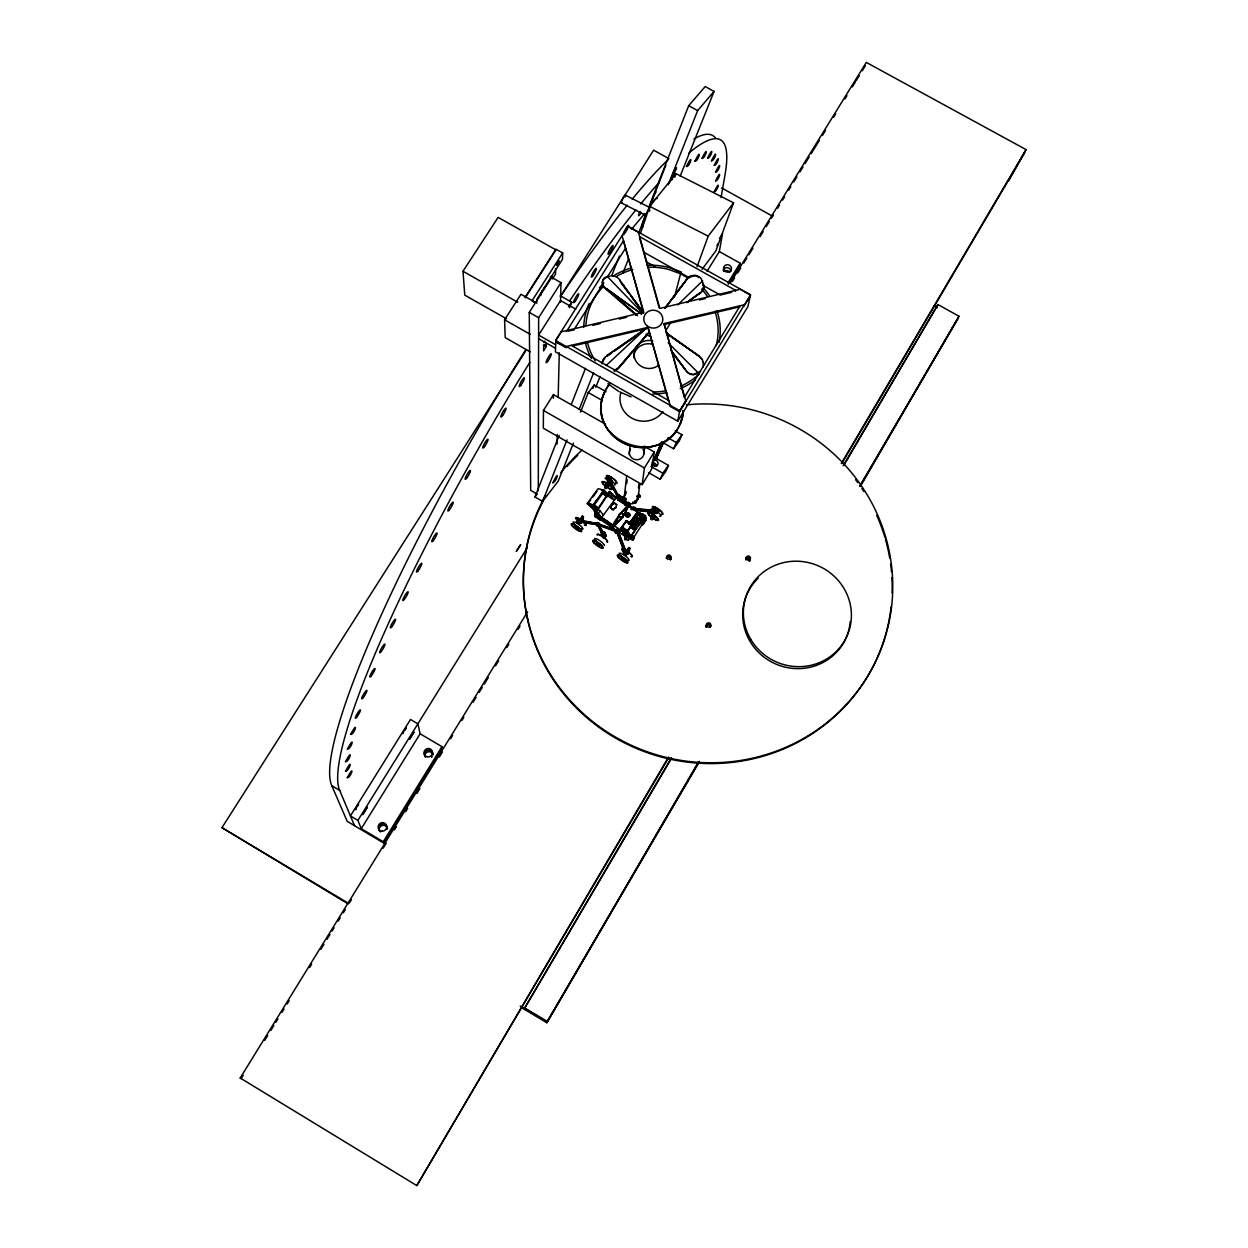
<?xml version="1.0" encoding="UTF-8"?>
<svg xmlns="http://www.w3.org/2000/svg" width="1248" height="1248" viewBox="0 0 1248 1248"><rect width="100%" height="100%" fill="white"/><g stroke="black" fill="none" stroke-linecap="round" stroke-linejoin="round"><path stroke-width="1.5" d="M538.294 490.838L538.637 317.71L561.007 282.656L551.663 277.399L529.261 312.406L530.681 490.355L536.765 493.849M605.53 424.226L553.441 394.586L543.457 410.452L543.317 428.204L642.158 484.63L651.784 468.889L654.248 451.948L644.171 446.207M546.234 346.554L546.094 342.904L543.629 347.006L543.598 350.938L546.234 346.554L543.239 344.869M683.03 410.467C676.088 478.483 569.868 440.669 609.492 384.134M555.61 268.585L555.5 274.186L552.412 279.022M553.379 398.206L553.441 394.586M555.844 340.501L555.391 351.78L677.758 421.169L747.88 306.649L750.516 294.778L627.994 226.262L555.625 340.376L566.077 346.538L648.04 327.335L670.145 405.335M556.998 444.194L557.248 434.46M558.168 397.488L559.276 352.716M560.524 302.125L561.007 282.656M525.236 297.086L555.968 249.194L562.676 252.954L562.505 259.241L536.796 299.442L536.796 303.28M653.375 512.132L652.018 512.023C653.749 508.17 652.985 512.179 648.352 510.198M635.248 510.448L652.033 511.992L652.08 510.541M652.392 510.136L652.018 512.023M657.431 509.605L657.337 513.224L653.344 513.115L653.422 509.106L657.446 509.792L653.422 509.106M677.758 421.169L679.692 410.732L566.436 346.507L566.046 347.552L566.077 346.538M566.467 331.594L623.485 240.692L643.64 313.232M521.789 1007.744L546.842 1022.72L698.381 762.107M578.167 519.714C575.983 523.552 577.918 518.622 579.68 519.652M581.147 522.038L578.822 523.692L577.325 522.662L580.117 523.177L581.162 521.742M578.854 520.759L578.916 519.636L578.37 521.414M578.432 520.291L579.119 522.179L579.228 519.574L579.166 520.697M579.415 522.132L579.914 520.057M580.71 520.666L583.424 516.672L582.379 515.954L579.665 519.964M581.615 519.293L581.755 517.093L582.8 517.811L582.66 520.01L577.559 519.324L581.662 519.277L581.038 523.286L577.075 522.694L577.606 519.121M582.379 515.954L582.208 518.778L583.253 519.496L583.424 516.672M630.521 524.831L631.223 524.987M623.173 551.616L626.527 549.635L627.994 553.878L624.702 555.142L623.173 551.616L626.527 549.635M595.234 516.672L595.873 514.223L600.834 517.577L600.678 519.324L600.179 520.026L595.234 516.672L595.873 514.223M595.764 513.224L596.263 511.384L600.194 516.235L595.764 513.224L596.263 511.384M624.702 555.142L623.236 550.898M600.179 520.026L600.834 517.577M608.572 484.52L605.873 488.514L604.843 487.812L605.093 484.879L607.745 481.525M605.467 486.642C605.53 480.34 611.754 490.729 605.654 484.567C609.445 488.14 606.263 482.446 606.512 487.36L605.467 486.642L608.821 481.915M603.299 537.498L605.608 535.86L605.42 534.331L602.644 533.536L601.583 535.267L602.628 533.832M603.002 520.229L603.564 518.809L610.35 524.207L610.132 526.157L610.74 524.3L603.954 519.074L603.002 520.229L610.256 524.971L610.74 524.3M605.873 488.514L606.138 485.581L605.093 484.879M607.308 479.84L608.353 478.421L611.099 479.216L610.272 482.165L607.511 481.369L608.353 478.421M607.511 481.369L609.024 482.056L611.302 480.745M603.798 536.905L604.438 533.894L603.439 533.473L602.862 535.236M603.346 534.581L603.439 533.473M608.556 480.106L609.149 478.28L609.04 479.45M602.956 534.144L603.907 535.954M603.642 534.518L599.82 526.75M596.684 510.51L609.43 491.4L615.997 497.874L646.261 517.811L645.466 518.918L643.516 518.123M608.618 480.402L608.665 478.936M609.024 482.056L611.848 481.104L609.991 477.5L606.871 479.092L608.728 482.68M604.391 535.283L604.438 533.894M609.617 478.202L609.305 480.87L610.147 478.686L610.085 480.152M604.562 537.295L605.608 535.86M609.242 493.303L609.43 491.4M609.71 494.114L610.225 492.242L614.141 497.11M611.099 479.216L609.461 478.218M610.1 493.568L610.225 492.242M610.896 508.248L613.096 509.73L610.896 508.248L611.848 504.8L614.468 502.96L616.606 504.894L614.468 502.96M611.848 504.8L614.422 503.396M611.426 527.498L612.05 525.486L613.564 526.516L612.94 528.528L611.426 527.498L612.05 525.486M615.467 499.028L615.638 497.234L613.174 495.565M612.94 528.528L619.476 514.348L628.508 504.707L629.164 505.456L628.508 504.707M618.462 516.391L613.813 526.578L623.251 515.689M618.68 499.34L625.513 503.958L625.03 504.629L617.791 499.902L618.353 498.467M613.096 509.73L615.81 507.484L613.142 509.293M611.848 481.104L609.991 477.5M620.303 513.677L619.445 514.613L628.477 504.988M620.849 513.131C646.76 487.235 608.478 522.865 613.844 526.313M621.488 518.154L613.47 526.344M623.095 525.938L620.256 530.088L626.824 520.806L632.393 524.566L625.825 533.863L624.25 532.849L625.092 532.818M624.25 497.094L626.699 475.784M629.132 454.49L630.256 444.803M625.373 495.175L625.81 491.291M626.714 483.553L627.167 479.684M624.967 505.112L625.123 503.864L618.275 499.247M613.813 526.578L622.861 516.922L628.836 504.941M625.513 503.958L625.373 505.19L628.337 506.173M625.295 533.723L624.733 535.033L622.58 532.865L623.064 532.21L627.37 535.236L628.852 533.192A4.056 0.967 35.9 0 1 628.477 532.35L627.011 530.634M623.064 532.21L622.502 533.52M623.86 514.878L628.805 505.222M571.241 345.384L668.788 400.608L668.647 401.513L648.04 327.335M626.48 532.724L632.034 524.441L626.449 520.666L632.346 524.862M643.578 517.655L639.085 515.128L640.364 513.365L644.795 516.36L629.444 538.278L625.014 535.267L626.168 533.77L623.594 532.1A4.056 0.952 35.9 0 1 623.095 532.334M640.364 513.365L641.488 515.065L642.455 513.724L645.637 515.876L628.259 539.932L624.842 539.604L626.746 535.439M625.123 537.342L625.841 534.83L625.123 537.342L626.028 537.966L624.842 539.604M623.532 552.661L624.577 551.226L623.735 554.19L625.232 555.204L627.588 553.254L626.512 555.001M630.006 527.779L625.825 533.863L627.245 532.849M623.735 554.19L626.543 554.705M626.028 537.966L626.262 536.11M624.796 552.942L625.716 551.148L626.324 552.989M624.858 553.238L624.936 551.866M625.279 552.271L625.42 551.195M624.983 552.162L625.544 553.706L626.465 551.912M625.576 552.224L625.716 551.148M626.09 551.164L628.774 547.435L629.834 548.153L629.476 550.867L628.43 550.15M626.278 552.692L626.418 551.616M625.856 551.008L627.151 551.881M631.238 522.631L633.126 519.636L635.357 521.149L633.469 524.144L631.238 522.631L633.126 519.636M628.134 548.574L627.869 550.68L628.914 551.398L629.195 549.292M632.018 522.038L633.391 522.974L632.018 522.038L633.282 520.166L634.655 521.087L633.391 522.974M633.407 519.137L634.842 517.561L633.407 519.137L635.341 521.024L636.917 519.527L634.702 517.374L636.901 517.015L636.73 519.683M633.469 524.144L631.285 522.163M634.702 517.374L636.901 517.015M638.446 487.859L638.945 484.084M638.102 497.297L639.85 484.099M643.859 453.913L644.873 446.378M629.912 526.859L634.14 529.714L631.363 527.576M636.761 519.433L635.294 521.617L633.064 520.104M628.992 524.191L636.698 513.022L645.466 518.918M635.232 528.2L625.716 521.477L621.005 528.2L632.798 536.468L631.987 537.576L594.906 512.944M637.744 512.476L640.052 513.318L639.772 514.894L640.24 514.223M635.794 528.793L633.797 526.718L641.987 516.407L634.92 527.436M642.158 484.63L644.42 468L654.248 451.948M663.92 324.605L739.924 306.79L740.126 305.791L684.341 397.394L664.061 323.575L744.557 304.715L750.516 294.778M642.19 515.627L642.455 513.724M643.422 518.248L635.887 528.185L629.07 523.567L636.698 513.022M580.757 521.664L580.96 520.229L583.081 520.556L582.878 521.992L580.96 522.179L598.073 524.862M644.795 516.36L643.453 517.483M653.89 517.156C648.96 514.02 658.804 518.076 651.986 519.683L650.941 518.981L651.378 516.157L653.999 512.772M651.581 517.826L651.924 515.627L652.985 516.329L652.626 518.528L651.581 517.826L653.64 514.972M651.986 519.683L652.423 516.859L651.378 516.157M670.098 405.226L670.004 406.271L679.536 411.684L744.37 304.808M653.749 512.6L656.573 513.1L657.368 510.448L656.51 513.412L655.309 513.318M656.354 511.399L655.777 509.512L653.531 511.384M654.872 511.649L655.777 509.512L655.606 510.65M655.294 510.697L655.481 509.558M656.526 510.276L655.871 512.07M656.292 511.118L656.479 509.98M596.45 508.279L593.845 504.988L587.262 503.49L598.057 488.717L603.954 490.09L608.244 494.239L597.761 509.855L598.057 508.201L594.438 504.722L604.016 491.603L607.62 495.082M636.012 315.073L607.012 290.066L603.673 286.151L602.394 282.313A10.327 7.644 13.8 0 1 605.171 277.306L611.863 275.714A9.22 6.833 13.8 0 1 618.556 278.46L643.328 312.343M721.079 197.512L725.026 174.736A378.113 56.222 -60.1 0 0 688.912 152.989M647.899 267.244A66.222 62.322 7.4 0 1 668.897 269.506L680.566 273.827L674.497 296.946M619.913 281.003L620.069 280.114M602.129 492.227L605.998 495.971L606.31 494.239L603.611 491.618M707.039 271.315L719.3 251.55L722.561 233.548L719.503 238.462M577.075 522.694L581.038 523.286M625.903 499.231L617.448 496.969L618.15 495.628L624.92 497.437M617.448 496.969L618.15 495.628M719.3 251.55L740.126 263.156L739.534 266.074L728.364 284.201M735.478 291.408L735.696 290.394L639.647 236.668M744.338 305.744L744.557 304.715M637.322 514.316C637.151 517.936 638.414 513.63 637.369 514.706M626.418 514.426L626.668 515.923M624.936 532.334L625.154 533.473L631.987 537.576M619.117 515.315L619.476 514.348M615.763 507.92L616.652 504.457M630.77 527.42L630.068 527.311M630.271 527.904L631.582 525.268L630.599 527.639M618.743 496.47L617.666 497.016L610.506 483.132L618.259 497.5M611.707 482.508L610.272 483.491L609.383 481.338L610.709 480.652L611.707 482.508L610.412 483.397M640.458 233.454L649.678 206.341L675.995 173.659L733.574 202.816L715.806 250.973L702.047 269.303M642.049 523.567L643.625 520.744M642.782 522.569L643.438 521.29M674.762 177.247L675.995 173.659M697.102 266.635L708.209 236.137L733.574 202.816M649.646 210.054L649.584 211.13M611.848 275.309L619.351 256.027M573.425 443.165L558.277 481.057L542.599 501.384L534.94 496.985L559.151 435.396M571.241 404.602L585.484 368.363M622.955 273L628.462 259.007M638.867 232.487L645.996 214.36M648.835 207.121L688.709 105.659L705.214 86.549L714.059 91.416L680.16 176.202M642.751 224.016L644.842 218.681M649.038 208.026L665.792 165.391M542.599 501.384L566.998 439.873M579.212 409.126L593.564 372.934M668.21 184.782L697.648 110.604L714.059 91.416M669.599 182.66L674.528 170.243L676.588 167.794L671.658 180.196M580.507 412.074L588.276 392.543L594.251 384.992L606.06 391.7M592.831 388.534L594.251 384.992M595.78 387.254L600.116 376.428M533.536 302.25L533.255 301.252M860.278 486.502L959.026 316.259L937.95 304.574L844.054 465.036M652.439 462.93L661.58 441.901L673.592 448.734L679.255 440.95L681.985 434.772L675.23 430.95M661.783 442.354L651.877 465.114L652.876 465.582A4.586 3.167 23.5 0 0 657.649 464.74A4.586 3.167 23.5 0 0 656.542 460.574L655.652 459.95L663.281 442.447M655.652 459.95L663.468 442.915M1010.053 177.606L1008.696 180.695L1026.059 149.604L866.284 62.4L730.22 283.109M648.476 472.602L660.145 479.248L662.813 473.195L668.46 465.41L656.604 458.656M673.592 448.734L676.322 442.556L681.985 434.772M668.46 465.41L665.792 471.448L660.145 479.248M583.081 520.556L580.96 520.229M582.66 522.46L596.341 524.16M717.818 243.89L716.96 245.653M615.436 531.398L596.716 524.581L596.762 523.162L617.183 530.587L616.808 531.398L598.073 524.597M596.575 525.595C599.898 526.157 594.36 525.782 597.09 523.77L596.762 523.162M598.229 523.723L583.05 520.744M637.198 514.363L637.494 515.97L637.868 514.332M630.958 527.233L631.426 525.985M568.464 306.618L571.818 302.266L569.525 307.741M622.861 516.922L629.195 505.175M644.592 520.4L644.92 519.433L644.296 520.073M632.518 539.12L633.079 538.84M640.864 521.898L641.207 521.102L639.631 523.552M642.33 524.16L641.8 525.174L642.673 524.02M642.923 523.645L643.5 522.647L642.798 523.832M859.685 486.19L959.026 316.259M699.239 761.311L546.874 1021.972L520.213 1006.028M860.465 485.503L957.793 319.02M546.842 1022.72L699.13 762.169M670.831 322.421L665.714 330.736M668.382 757.302L416.816 1185.6L668.85 757.364M841.292 463.523L1026.059 149.604M841.807 463.476L1024.655 152.786M670.41 760.266L524.41 1008.54L671.44 757.676M843.196 465.676L937.95 304.574M632.44 536.141C636.979 536.141 629.694 542.974 632.689 538.855M551.039 278.101L551.99 275.761L551.054 276.728M641.02 520.962L642.86 518.263M644.623 520.65L645.731 518.357L644.015 520.447M679.692 410.732L685.745 400.858L664.061 323.575M679.396 411.466L685.589 401.809M744.151 305.791L750.22 296.15M632.221 536.921L631.27 538.356M383.276 841.745L441.932 746.632L420.124 733.808L417.908 723.824L410.498 719.472L350.423 815.958L357.895 820.388L361.265 828.672L383.276 841.745L383.744 843.055L442.229 748.223L441.932 746.632M727.896 282.984L740.126 263.156M243.188 1075.277L241.145 1078.584L240.193 1078.007L527.654 611.692M264.638 1040.473L267.712 1035.497M270.769 1030.52L273.842 1025.544M275.886 1022.237L277.93 1018.914M282.017 1012.284L284.045 1008.977M287.118 1004L289.162 1000.678M309.598 967.528L311.641 964.22M320.83 949.291L323.887 944.33M326.96 939.354L330.018 934.378M332.062 931.07L334.105 927.748M338.192 921.118L340.236 917.81M343.309 912.834L345.353 909.511M349.44 902.881L351.484 899.574M383.152 848.188L386.209 843.211M394.384 829.951L396.427 826.644M405.616 811.715L407.659 808.408M416.863 793.478L419.921 788.518M439.327 757.021L442.4 752.045M450.575 738.785L452.618 735.462M461.807 720.548L463.85 717.241M473.054 702.312L476.112 697.351M479.17 692.375L482.243 687.398M484.286 684.091L488.374 677.461M495.518 665.855L498.592 660.878M506.766 647.618L508.81 644.296M517.998 629.382L520.042 626.075M732.529 281.284L734.573 277.976M737.646 273L740.704 268.024M743.777 263.063L746.834 258.086M748.878 254.764L752.965 248.134M760.11 236.543L763.183 231.566M766.241 226.59L769.314 221.614M771.358 218.306L773.401 214.984M777.488 208.354L779.532 205.046M782.59 200.07L784.633 196.747M788.72 190.117L790.764 186.81M793.822 181.834L796.895 176.857M799.952 171.896L803.026 166.92M805.069 163.597L809.156 156.967M811.2 153.66L819.374 140.4M822.432 135.424L825.505 130.447M833.664 117.187L835.708 113.88M844.912 98.951L846.955 95.644M852.337 86.908L855.332 82.04M856.144 80.714L859.342 75.551M862.274 70.777L865.348 65.801M357.895 820.388L527.03 548.075M361.265 828.672L420.124 733.808M573.955 329.784L603.782 282.641M607.885 276.136L625.373 248.508M555.703 340.673L561.335 331.796L643.765 312.203L622.175 236.09L628.196 226.559L638.446 232.3L659.802 308.396L740.095 289.302L750.454 295.09M348.161 903.911L221.941 827.674L525.798 350.782M560.383 296.525L653.64 150.166L668.928 158.652M531.96 300.893L562.676 252.954M530.306 351.874L505.206 337.631L504.582 319.784L520.993 294.263L535.408 302.406M525.252 297.788L555.953 249.912L498.124 217.386L462.992 271.268L464.771 295.136L506.501 318.786M633.937 537.155L642.767 523.38M619.772 496.096L619.164 494.988M630.536 526.516L626.574 531.976L621.005 528.2L626.449 520.666L625.716 521.477M643.094 524.144C641.831 526.422 644.514 521.976 643.188 524.363M544.908 341.11L543.738 342.514M643.718 520.868L644.108 520.057M632.876 538.59L633.376 536.562M634.577 508.763C632.081 504.941 637.837 509.278 634.655 508.139M627.37 535.236A4.056 0.952 35.9 0 1 626.98 534.409L628.477 532.35M634.14 529.714L635.263 527.966M653.578 511.087L654.607 509.652M627.104 552.178L629.834 548.153M650.941 518.981L655.091 513.178M652.626 518.528L654.685 515.674M611.442 527.233L611.957 526.391M630.739 526.235L632.034 524.441M633.422 522.787L634.655 521.087M631.02 526.453L632.393 524.566M614.125 370.562L618.322 367.692L647.977 333.653L618.571 368.363L614.359 371.218M617.791 499.902L618.743 498.732M603.892 519.652L603.08 519.48M610.35 524.207L609.742 526.079L611.926 526.578M588.619 502.804L590.694 499.964M592.784 497.11L596.934 491.416M594.313 509.636L589.165 504.707L589.696 503.989M604.843 487.812L606.731 485.207M603.954 490.09L593.128 504.91L597.433 509.044L598.057 508.201M593.408 504.863L596.606 500.51M599.789 496.142L601.91 493.241L607.308 496.766M593.845 504.988L589.165 504.707M596.56 507.608L596.029 508.326A1.778 1.7 4.2 0 1 596.872 510.853A1.778 1.7 4.2 0 1 594.048 510.962A1.778 1.7 4.2 0 1 594.656 508.326M613.298 496.033L615.997 497.874L601.676 517.53L598.291 513.287L600.085 510.838L596.84 508.638M607.48 495.721L614.234 500.308L610.88 496.018L612.659 493.584M665.028 308.272L687.04 279.006L665.2 307.679M665.137 308.131L687.04 279.006M686.65 279.521L690.3 275.964L694.808 275.231A10.327 9.157 62.7 0 1 701.22 278.725L703.966 285.636A9.22 8.174 62.7 0 1 701.423 291.954L686.946 302.64M534.94 496.985L537.186 494.099M631.722 229.055L644.608 213.658M630.942 538.793L630.24 539.51L632.689 535.798M648.102 332.998L620.038 366.335M631.519 525.814L630.895 525.158M626.574 514.192L627.541 513.521M613.501 526.079L622.892 516.656L622.066 517.312M406.286 728.036L404.227 730.72L406.318 728.005M677.695 304.902L702.686 280.831M606.216 365.43L645.45 328.879L604.734 357.365A9.298 7.894 -38.3 0 0 602.082 363.886M628.602 506.22L616.98 495.394L617.635 494.785L633.313 508.638M670.691 349.908L686.821 371.545A9.298 9.266 78.1 0 0 693.592 374.431L700.471 371.467M606.232 535.891L603.08 537.685L601.099 534.206L604.531 532.194L606.091 536L604.531 532.194M687.242 302.094L699.566 293.218M606.668 355.696L645.45 328.879M686.962 302.437L701.017 292.469A9.22 8.174 62.8 0 0 703.56 286.166L703.217 283.702M606.918 356.366L611.536 353.153M614.609 351L643.843 330.564M688.054 277.758L694.403 275.761A10.327 9.157 62.7 0 1 698.942 277.54M601.177 532.241L602.472 531.523L603.876 533.364L601.988 533.754L597.449 524.051M602.909 531.476L601.63 532.194L602.597 534.082M601.099 534.206L604.11 532.522M632.861 523.567L632.112 523.177M606.98 277.181L605.015 278.195A10.327 7.644 13.8 0 0 602.254 283.202L603.533 287.04L607.012 290.066M606.856 479.263L609.976 477.672M611.91 480.558L608.774 482.149L606.871 479.092M609.476 481.993L610.709 480.652M698.459 373.355L693.607 374.728A9.298 9.266 78 0 1 686.837 371.826L672.953 353.09M624.718 554.923L628.025 553.66M628.446 516.22L627.307 516.266M599.648 523.973L598.4 522.74M568.355 331.141L574.002 329.8M592.831 325.322L600.35 323.528M619.18 319.051L626.699 317.273M699.473 299.972L705.151 298.615M720.314 295.012L731.687 292.297M573.082 345.899L647.93 328.349M604.594 536.999L601.832 536.188M656.058 510.931L654.997 510.214M609.71 479.638L608.728 479.216M598.12 523.505L602.753 531.554M630.942 509.387L632.221 509.808M635.216 509.028L644.623 509.855M627.526 513.614L629.257 514.769M642.626 515.923L645.637 515.876M653.344 511.68L633.766 509.87M633.828 508.404L652.376 510.167M653.312 512.538L657.337 513.224M584.782 521.446L596.31 523.396M601.474 490.277L604.126 490.901L606.84 493.522M628.415 522.678L627.073 521.57L627.635 522.226M617.682 495.815L624.452 497.624M617.916 496.782L626.371 499.06M598.166 522.834L596.872 522.538L598.12 523.333M596.684 524.566L598.884 525.923L596.622 525.314M600.491 525.002L617.183 530.587M681.455 272.095L669.427 267.634A68.312 64.303 7.4 0 0 647.026 265.34M598.01 522.6L599.243 523.567M627.198 531.757L627.276 530.962M619.694 391.872L631.082 396.926M598.338 523.63L597.293 523.037M627.292 516.344L626.465 515.518M649.678 206.341L708.209 236.137M625.466 195.187L650.239 207.792M621.395 202.925L646.152 215.545M646.62 262.08L655.075 266.401M634.733 509.122C639.163 510.526 629.694 504.426 633.844 508.513M618.571 530.852L619.367 531.055L617.37 529.604L620.084 531.539L616.668 529.058L618.275 530.93M616.278 532.927L615.217 532.568L618.322 533.972L614.905 531.508L617.089 532.553M688.709 105.659L697.648 110.604M721.594 187.902L772.574 216.2M934.003 305.822L937.404 307.71M643.687 252.158L689.333 277.727M702.874 285.308L719.784 294.778M680.566 273.827L687.898 277.93M639.881 514.02L646.261 517.811M560.196 295.698L571.818 302.266M575.734 309.145L560.57 300.581L538.606 335.072L555.516 344.651M462.992 271.268L517.826 302.281M529.261 312.406L538.637 317.71M566.405 347.459L555.688 341.671L566.046 347.552M627.526 533.27L632.798 536.468M538.59 338.676L555.438 348.223M504.582 319.784L530.275 334.355M588.276 392.543L601.817 400.234M667.852 437.736L676.322 442.556M650.926 466.424L662.813 473.195M543.457 410.452L644.42 468M525.907 349.471A377.972 57.47 -60.1 0 0 331.828 785.756L339.706 790.421L354.51 825.677M383.744 843.055L347.209 821.34L331.828 785.756M524.363 1007.729L546.905 1021.207M221.941 827.674L348.582 903.396M240.193 1078.007L416.816 1185.6M634.405 507.92L633.391 507.499L634.312 508.591M592.348 506.314L595.062 508.076M618.493 495.269L619.554 496.096M619.632 496.408L618.805 494.426L619.585 495.565M607.651 493.834L610.88 496.018M636.62 513.646L640.708 516.407M621.863 526.781L627.448 530.572M626.839 531.835L628.852 533.192M598.291 513.287L595.062 511.087L594.703 515.72L625.607 536.687M595.858 511.93L597.823 513.256M596.154 512.694L599.118 514.691M620.287 529.807L625.856 533.582M622.58 532.865L624.811 534.394M625.123 534.425L629.554 537.436M595.374 514.925L600.319 518.279M610.615 525.502L613.08 527.171M611.91 526.828L613.423 527.857M625.061 537.763L628.259 539.932M602.831 535.345L604.375 536.39M666.276 333.247L698.771 355.758L702.234 359.393L703.154 362.092M667.82 334.386L698.771 356.054L702.234 359.689M607.916 383.791L618.509 391.279M666.338 332.732L698.771 356.054M605.186 287.836L641.441 313.934M636.043 314.87L607.168 289.177L641.503 313.966M625.357 532.709L626.98 534.409M623.095 558.776L620.942 557.856L624.203 560.227L621.847 558.418L623.033 559.042M658.133 510.229L659.1 511.181M607.168 289.177L637.556 315.666M619.289 496.782L632.112 508.123M616.98 495.394L631.223 507.998M592.613 504.691L595.202 507.094M591.1 504.317L594.984 508.045M590.398 504.442L594.079 508.061M590.569 505.05L594.844 508.919M587.262 503.49L594.079 510.042M603.626 492.554L606.169 495.035M633.438 518.903L635.372 520.775M668.195 342.841L698.443 373.074M607.136 276.292L642.502 313.03M619.304 495.362L618.103 494.692M617.464 496.564L618.821 496.22L610.802 481.322M633.75 526.64L632.798 526.048L640.427 515.486L641.441 516.22M617.62 496.938C620.162 501.212 614.188 492.726 617.058 496.922M642.049 524.222L640.63 523.442M600.085 510.838L603.455 515.096M672.407 352.669L685.324 369.486M643.11 312.234L621.067 282.563L628.805 293.202M631.02 296.244L642.127 311.47M624.421 532.74L626.012 534.113L624.234 532.99M609.383 481.338L610.381 483.179M597.09 524.082L601.349 532.163M601.52 533.879L603.221 537.576M626.465 550.352L627.994 553.878M618.072 531.398L625.56 550.649L618.275 531.258M616.668 531.929L624.156 551.179L616.855 531.804M527.717 618.899L527.92 620.443M639.553 237.728L659.147 307.585M627.354 552.022L627.557 553.55M601.614 534.971L601.801 536.484M577.122 521.149L577.325 522.662M703.154 361.795L703.435 364.681M683.202 413.572A41.278 39.203 7.3 0 1 631.831 446.191A41.278 39.203 7.3 0 1 604.141 392.933M683.342 410.935A41.278 39.203 7.2 0 1 680.098 424.164M674.606 432.931A41.278 39.203 7.2 0 1 616.574 438.75A41.278 39.203 7.2 0 1 609.944 383.432M379.111 830.341A4.337 4.228 -35.7 0 1 382.481 824.008A4.337 4.228 -35.7 0 1 387.02 829.374M380.64 831.917A4.337 4.228 -35.7 0 1 379.766 831.23M723.107 270.286A3.994 3.728 10.6 0 1 730.954 271.409M723.59 271.518A3.994 3.728 10.6 0 1 729.846 272.407M379.205 830.638A4.321 4.228 -35.8 0 1 382.403 825.458A4.321 4.228 -35.8 0 1 387.566 828.516M424.476 755.29A4.274 4.181 -24.3 0 1 428.173 750.079A4.274 4.181 -24.3 0 1 432.869 754.291M432.245 756.382A4.274 4.181 -24.3 0 1 431.543 757.255M425.521 757.193A4.274 4.181 -24.3 0 1 424.866 756.304M424.71 755.773A4.259 4.165 -24.4 0 1 433.087 754.775M652.033 462.166A4.571 3.167 23.5 0 1 656.729 466.175M652.283 463.897A2.293 1.591 23.5 0 1 654.607 466.331M643.032 449.358A7.332 7.004 7.1 0 1 641.363 458.203A7.332 7.004 7.1 0 1 631.94 458.047A7.332 7.004 7.1 0 1 630.349 449.155M850.216 621.582A54.132 52.276 23.6 0 1 774.166 663.296A54.132 52.276 23.6 0 1 758.191 578.198M584.173 522.272A6.505 1.498 36.1 0 1 585.156 525.486M576.014 518.934A6.505 1.498 36.1 0 1 577.153 517.717A6.505 1.498 36.1 0 1 582.972 521.227M584.47 522.756A5.99 1.373 36.1 0 1 584.329 525.034M576.186 518.747A5.99 1.373 36.1 0 1 577.528 518.045A5.99 1.373 36.1 0 1 582.301 520.853M582.8 528.31A5.99 1.357 36.1 0 1 582.239 529.199M581.443 528.996A5.99 1.357 36.1 0 1 580.414 528.559M579.212 527.92A5.99 1.357 36.1 0 1 577.949 527.108M574.517 524.285A5.99 1.357 36.1 0 1 573.752 523.427M573.284 522.709A5.99 1.357 36.1 0 1 573.331 521.882M574.626 522.007A5.99 1.357 36.1 0 1 582.332 527.592M597.074 534.846A6.521 1.498 36 0 1 603.112 536.858A6.521 1.498 36 0 1 607.292 542.162M597.464 534.83A5.99 1.373 36 0 1 603.158 537.03A5.99 1.373 36 0 1 607.09 541.804M601.817 545.173A5.99 1.357 36 0 1 600.616 544.518M596.918 541.835A5.99 1.357 36 0 1 595.171 540.041M594.703 539.323A5.99 1.357 36 0 1 595.296 538.465M596.107 538.668A5.99 1.357 36 0 1 603.814 544.253M604.282 544.97A5.99 1.357 36 0 1 604.406 545.485M622.05 550.196A6.521 1.498 35.8 0 1 624.25 549.416A6.521 1.498 35.8 0 1 631.067 554.315A6.521 1.498 35.8 0 1 631.223 556.764M624.749 549.822A6.006 1.388 35.8 0 1 630.661 554.112A6.006 1.388 35.8 0 1 631.207 556.514M622.112 549.494A6.006 1.388 35.8 0 1 623.688 549.385M628.976 559.681A6.006 1.373 35.8 0 1 628.321 560.508M627.51 560.29A6.006 1.373 35.8 0 1 623.969 558.371M622.705 557.466A6.006 1.373 35.8 0 1 620.365 553.238A6.006 1.373 35.8 0 1 628.524 558.964M623.033 514.925A2.075 1.997 6.4 0 1 620.974 517.764M619.57 517.046A2.075 1.997 6.4 0 1 620.786 513.802M627.994 529.823A1.763 1.7 6.8 0 1 627.292 530.384M606.746 476.923A6.474 1.607 36.1 0 1 608.884 475.925A6.474 1.607 36.1 0 1 615.638 480.776A6.474 1.607 36.1 0 1 615.841 483.428M607.37 477.454A5.959 1.482 36.1 0 1 608.665 476.034A5.959 1.482 36.1 0 1 614.952 480.277A5.959 1.482 36.1 0 1 615.826 483.163M605.374 478.826A5.959 1.482 36.1 0 1 605.982 477.859M606.793 478.031A5.959 1.482 36.1 0 1 607.823 478.452M609.024 479.076A5.959 1.482 36.1 0 1 613.704 482.711A5.959 1.482 36.1 0 1 614.812 485.191M638.383 493.849A6.474 1.622 36 0 1 639.912 497.188M638.664 494.348A5.959 1.482 36 0 1 639.709 496.813M634.936 500.932A6.49 1.607 36 0 1 632.58 502.336M635.544 502.554A5.959 1.466 36 0 1 632.908 502.336M634.998 501.29A5.959 1.466 36 0 1 635.435 502.024M638.399 498.623A5.959 1.482 36 0 1 636.808 498.826M637.12 496.47A5.959 1.482 36 0 1 637.853 497.344M652.298 507.187A6.49 1.622 35.8 0 1 659.178 509.605A6.49 1.622 35.8 0 1 661.752 514.426M652.72 507.156A5.975 1.498 35.8 0 1 658.523 509.293A5.975 1.498 35.8 0 1 662.298 514.098M660.894 515.393A5.975 1.482 35.8 0 1 659.365 516.095M651.284 509.824A5.975 1.482 35.8 0 1 651.955 508.919M652.798 509.106A5.975 1.482 35.8 0 1 655.06 510.167M657.602 511.883A5.975 1.482 35.8 0 1 660.473 514.675M560.633 296.197A377.972 57.47 -60.1 0 1 627.245 205.187M632.174 199.15A377.972 57.47 -60.1 0 1 668.304 159.463M693.95 138.965A377.972 57.47 -60.1 0 1 715.213 137.639M339.706 790.421A378.113 56.222 -60.1 0 1 529.792 362.45M569.447 301.174A378.113 56.222 -60.1 0 1 635.825 209.976M640.739 203.939A378.113 56.222 -60.1 0 1 659.381 182.192M652.61 199.243A4.898 0.78 -61.2 0 1 653.156 197.231M653.624 196.186A4.898 0.78 -61.2 0 1 654.81 193.955M655.465 192.91A4.898 0.78 -61.2 0 1 656.074 192.036M623.688 234.016A4.976 0.811 -61 0 1 625.217 229.726A4.976 0.811 -61 0 1 628.29 225.389A4.976 0.811 -61 0 1 627.822 228.181M627.292 229.304A4.976 0.811 -61 0 1 626.668 230.443M626.012 231.52A4.976 0.811 -61 0 1 625.373 232.487M624.78 233.267A4.976 0.811 -61 0 1 623.922 234.047M641.254 212.534A4.93 0.796 -61.1 0 1 638.57 215.701A4.93 0.796 -61.1 0 1 640.084 211.38M650.426 336.32A9.438 8.876 7.4 0 1 646.043 334.214M703.435 364.385A10.421 10.374 78.3 0 1 703.061 366.974M602.628 362.263A9.298 7.878 -38.3 0 1 604.999 358.036M886.501 631.457A184.813 178.745 15 0 1 643.422 751.265A184.813 178.745 15 0 1 542.864 501.602M566.966 466.487A184.813 178.745 15 0 1 577.762 455.286M855.551 479.638A184.813 178.745 15 0 1 857.704 482.555M861.853 488.498A184.813 178.745 15 0 1 863.85 491.525M876.704 515.315A184.813 178.745 15 0 1 884.848 537.264M885.394 539.136A184.813 178.745 15 0 1 889.715 558.152M890.604 563.909A184.813 178.745 15 0 1 891.478 571.662M891.914 577.496A184.813 178.745 15 0 1 892.102 593.065M891.119 606.684A184.813 178.745 15 0 1 886.954 629.71M686.306 404.851A185.11 179.01 14.9 0 1 892.07 601.895A185.11 179.01 14.9 0 1 654.935 754.307A185.11 179.01 14.9 0 1 545.657 495.253M560.804 472.664A185.11 179.01 14.9 0 1 582.13 450.06M670.769 558.886A2.2 2.122 10.8 0 1 670.207 559.822M666.463 558.277A2.2 2.122 10.8 0 1 668.663 556.187A2.2 2.122 10.8 0 1 670.847 558.34M710.284 627.104A2.215 2.153 16.7 0 0 708.365 623.86A2.215 2.153 16.7 0 0 706.477 627.058A2.215 2.153 16.7 0 1 708.334 623.984A2.215 2.153 16.7 0 1 710.252 627.229M749.096 561.085A2.2 2.106 17.4 0 0 749.954 558.371A2.2 2.106 17.4 0 0 747.224 557.232A2.2 2.106 17.4 0 0 745.867 559.759A2.2 2.106 17.4 0 1 748.488 557.341A2.2 2.106 17.4 0 1 749.502 560.898M745.711 559.416A2.184 2.106 17.4 0 1 749.72 561.07M705.869 627.12A2.2 2.137 16.7 0 1 708.053 624.998A2.2 2.137 16.7 0 1 710.268 627.182M670.519 559.525A2.2 2.122 10.8 0 0 669.193 556.405A2.2 2.122 10.8 0 0 666.432 558.418A2.184 2.122 10.8 0 1 670.613 559.603M643.204 226.652A15.834 2.73 -63.3 0 1 647.228 211.614A15.834 2.73 -63.3 0 1 657.181 198.572M621.91 202.8A4.399 0.811 -63.3 0 1 621.847 200.647A4.399 0.811 -63.3 0 1 624.671 195.593A4.399 0.811 -63.3 0 1 625.232 196.872M550.243 277.04A16.193 2.902 -60.7 0 1 551.32 278.21M541.008 295.105A4.508 0.811 -60.7 0 1 542.428 290.566M543.629 288.694A4.508 0.811 -60.7 0 1 545.017 287.243M637.868 495.581A6.926 6.646 7 0 1 634.062 503.272A6.926 6.646 7 0 1 625.482 500.932A6.926 6.646 7 0 1 626.309 492.43M636.386 500.183A6.037 5.788 7 0 1 632.705 502.819M629.585 502.772A6.037 5.788 7 0 1 628.134 502.18M625.934 500.027A6.037 5.788 7 0 1 625.342 498.607M637.01 495.784A6.037 5.788 7 0 1 637.213 497.297M662.906 411.59A23.462 22.261 7.3 0 1 633.672 419.078A23.462 22.261 7.3 0 1 620.833 392.73M658.523 365.274A14.82 13.993 7.4 0 1 634.483 357.38A14.82 13.993 7.4 0 1 652.72 341M695.136 380.094A68.312 64.303 7.4 0 1 680.222 388.612M666.869 392.621A68.312 64.303 7.4 0 1 652.876 393.962M591.458 358.457A68.312 64.303 7.4 0 1 585.312 342.404M583.736 327.366A68.312 64.303 7.4 0 1 589.118 303.592M599.461 287.726A68.312 64.303 7.4 0 1 603.486 283.608M612.596 276.463A68.312 64.303 7.4 0 1 631.675 267.868M703.186 287.804A68.312 64.303 7.4 0 1 709.207 295.37M716.898 310.705A68.312 64.303 7.4 0 1 719.066 342.389M633.766 357.692A14.773 13.946 7.4 0 1 652.298 344.245M699.364 373.807A66.222 62.322 7.4 0 1 680.456 386.303M665.699 390.811A66.222 62.322 7.4 0 1 652.844 391.966M595.218 360.797A66.222 62.322 7.4 0 1 587.356 341.983M585.905 325.588A66.222 62.322 7.4 0 1 603.626 286.291M617.011 276.104A66.222 62.322 7.4 0 1 632.752 269.599M701.626 289.068A66.222 62.322 7.4 0 1 707.46 296.4M714.917 311.267A66.222 62.322 7.4 0 1 716.196 345.54M362.762 814.554L367.255 807.378L362.762 814.554M409.531 739.253L413.946 732.217L409.531 739.253M556.67 265.231L559.104 261.206L556.67 265.231M552.895 482.758C557.014 481.416 560.258 467.392 552.895 482.758M686.447 166.514C690.128 167.029 694.184 150.556 686.447 166.514M694.933 161.179C698.49 161.725 702.608 145.345 694.933 161.179M701.969 158.402C705.432 158.98 709.613 142.74 701.969 158.402M516.376 551.335L520.572 544.768L516.376 551.335M707.569 158.168C710.939 158.73 715.151 142.678 707.569 158.168M711.469 160.82C714.761 161.366 718.988 145.501 711.469 160.82M714.215 165.329C717.444 165.844 721.656 150.212 714.215 165.329M715.572 172.068C718.739 172.52 722.935 157.123 715.572 172.068M715.572 180.882C718.708 181.256 722.873 166.14 715.572 180.882M714.262 191.662C717.366 191.958 721.484 177.107 714.262 191.662M350.594 734.401C354.307 735.244 359.284 718.271 350.594 734.401M347.396 749.05C351.125 749.752 355.945 733.091 347.396 749.05M345.524 761.654C349.222 762.247 353.98 745.883 345.524 761.654M345.509 771.186C349.159 771.685 353.886 755.602 345.509 771.186M347.287 777.66C350.86 778.097 355.633 762.294 347.287 777.66M643.843 523.037L645.996 520.104L643.843 523.037M632.923 539.978L634.312 538.091L632.923 539.978M355.789 808.86L355.477 809.624L356.273 807.893L355.789 808.86M403.104 732.67L402.652 733.574L403.634 731.702L403.135 732.623M357.38 805.99L356.788 806.988L358.613 804.18L357.38 805.99M574.876 526.422L578.074 528.871L574.876 526.422M575.718 527.062L577.231 528.232L575.718 527.062M596.56 524.831L598.26 525.642L596.56 524.831M596.326 543.067L599.524 545.516L596.326 543.067M597.168 543.707L598.681 544.877L597.168 543.707M630.193 536.437L631.628 537.56L630.287 536.437M651.643 515.33L654.888 517.686L651.643 515.33M623.813 549.682L625.217 549.151L623.813 549.682M548.059 360.859A5.117 0.842 -60.5 0 0 551.273 353.746A5.117 0.842 -60.5 0 0 546.874 359.97A5.117 0.842 -60.5 0 0 548.059 360.859M751.109 639.943A54.319 52.432 23.6 0 0 844.662 640.645A54.319 52.432 23.6 0 0 796.427 561.194A54.319 52.432 23.6 0 0 751.109 639.943M572.255 525.892A6.505 1.482 36.1 0 0 581.396 531.648A6.505 1.482 36.1 0 0 575.78 525.392A6.505 1.482 36.1 0 0 572.255 525.892M572.941 526.422A5.99 1.357 36.1 0 0 581.194 531.274A5.99 1.357 36.1 0 0 575.297 525.236A5.99 1.357 36.1 0 0 572.941 526.422M593.658 542.506A6.521 1.482 36 0 0 602.846 548.293A6.521 1.482 36 0 0 597.277 542.069A6.521 1.482 36 0 0 593.658 542.506M594.344 543.036A5.99 1.357 36 0 0 602.644 547.919A5.99 1.357 36 0 0 596.794 541.913A5.99 1.357 36 0 0 594.344 543.036M618.29 557.185A6.521 1.482 35.8 0 0 627.526 562.988A6.521 1.482 35.8 0 0 622.019 556.795A6.521 1.482 35.8 0 0 618.29 557.185M618.977 557.7A6.006 1.373 35.8 0 0 627.323 562.63A6.006 1.373 35.8 0 0 621.52 556.639A6.006 1.373 35.8 0 0 618.977 557.7M594.516 509.668A1.778 1.716 4.2 0 0 597.308 508.42A1.778 1.716 4.2 0 0 594.781 506.719A1.778 1.716 4.2 0 0 594.516 509.668M626.246 516.266A2.028 1.95 7 0 0 629.71 515.689A2.028 1.95 7 0 0 627.432 513.084A2.028 1.95 7 0 0 626.262 516.173A2.028 1.95 7 0 0 629.725 515.596A2.028 1.95 7 0 0 627.448 512.99A2.028 1.95 7 0 0 626.246 516.266M619.601 516.672A2.075 1.997 6.4 0 0 623.158 516.095A2.075 1.997 6.4 0 0 620.818 513.427A2.075 1.997 6.4 0 0 619.601 516.672M603.018 483.818A6.474 1.591 36.1 0 0 612.16 489.497A6.474 1.591 36.1 0 0 606.637 483.148A6.474 1.591 36.1 0 0 603.018 483.818M603.704 484.333A5.959 1.466 36.1 0 0 611.941 489.122A5.959 1.466 36.1 0 0 606.169 483.023A5.959 1.466 36.1 0 0 603.704 484.333M648.882 514.831A6.49 1.607 35.8 0 0 658.102 520.556A6.49 1.607 35.8 0 0 652.72 514.27A6.49 1.607 35.8 0 0 648.882 514.831M649.568 515.346A5.975 1.482 35.8 0 0 657.914 520.182A5.975 1.482 35.8 0 0 652.22 514.129A5.975 1.482 35.8 0 0 649.568 515.346M433.29 540.634A5.132 0.874 -59.7 0 0 437.128 533.099A5.132 0.874 -59.7 0 0 432.916 538.356A5.132 0.874 -59.7 0 0 433.29 540.634M502.632 415.506A5.148 0.874 -60.2 0 0 506.08 408.19A5.148 0.874 -60.2 0 0 501.696 414.118A5.148 0.874 -60.2 0 0 502.632 415.506M609.82 252.642A5.008 0.827 -61 0 0 613.064 245.513A5.008 0.827 -61 0 0 608.868 251.41A5.008 0.827 -61 0 0 609.82 252.642M363.293 697.523A4.976 0.796 -59.1 0 0 366.943 690.409A4.976 0.796 -59.1 0 0 362.716 695.822A4.976 0.796 -59.1 0 0 363.293 697.523M371.358 675.776A5.008 0.811 -59.2 0 0 375.04 668.585A5.008 0.811 -59.2 0 0 370.812 673.998A5.008 0.811 -59.2 0 0 371.358 675.776M467.002 477.719A5.148 0.874 -60 0 0 470.402 470.48A5.148 0.874 -60 0 0 465.941 476.533A5.148 0.874 -60 0 0 467.002 477.719M404.383 599.321A5.101 0.842 -59.5 0 0 408.174 591.911A5.101 0.842 -59.5 0 0 403.931 597.246A5.101 0.842 -59.5 0 0 404.383 599.321M449.342 509.948A5.148 0.874 -59.8 0 0 453.227 502.382A5.148 0.874 -59.8 0 0 449.03 507.562A5.148 0.874 -59.8 0 0 449.342 509.948M391.825 626.714A5.07 0.842 -59.4 0 0 395.585 619.382A5.07 0.842 -59.4 0 0 391.342 624.749A5.07 0.842 -59.4 0 0 391.825 626.714M520.946 385.133A5.132 0.874 -60.4 0 0 524.41 377.77A5.132 0.874 -60.4 0 0 520.073 383.635A5.132 0.874 -60.4 0 0 520.946 385.133M484.583 446.488A5.148 0.874 -60.1 0 0 487.999 439.218A5.148 0.874 -60.1 0 0 483.584 445.208A5.148 0.874 -60.1 0 0 484.583 446.488M418.018 570.898A5.117 0.858 -59.6 0 0 421.84 563.425A5.117 0.858 -59.6 0 0 417.596 568.729A5.117 0.858 -59.6 0 0 418.018 570.898M381.248 651.518A5.039 0.827 -59.3 0 0 384.977 644.249A5.039 0.827 -59.3 0 0 380.718 649.631A5.039 0.827 -59.3 0 0 381.248 651.518M356.834 717.007A4.93 0.78 -59.1 0 0 360.454 709.987A4.93 0.78 -59.1 0 0 356.257 715.385A4.93 0.78 -59.1 0 0 356.834 717.007M593.128 275.527A5.054 0.842 -60.9 0 0 596.372 268.382A5.054 0.842 -60.9 0 0 592.114 274.357A5.054 0.842 -60.9 0 0 593.128 275.527M575.422 300.955A5.07 0.842 -60.7 0 0 578.666 293.795A5.07 0.842 -60.7 0 0 574.361 299.863A5.07 0.842 -60.7 0 0 575.422 300.955M647.041 325.79A9.532 8.954 7.4 0 0 662.641 321.001A9.532 8.954 7.4 0 0 650.224 310.612A9.532 8.954 7.4 0 0 647.041 325.79M667.306 558.652A2.2 2.122 10.8 0 0 670.987 557.762A2.2 2.122 10.8 0 0 668.304 555.11A2.2 2.122 10.8 0 0 667.306 558.652M746.429 559.151A2.2 2.122 17.4 0 0 750.22 559.198A2.2 2.122 17.4 0 0 748.301 556A2.2 2.122 17.4 0 0 746.429 559.151M706.742 626.044A2.215 2.153 16.7 0 0 710.564 626.09A2.215 2.153 16.7 0 0 708.646 622.83A2.215 2.153 16.7 0 0 706.742 626.044M724.714 271.034A4.009 3.744 10.6 0 0 731.39 269.474A4.009 3.744 10.6 0 0 726.476 264.794A4.009 3.744 10.6 0 0 724.714 271.034M382.278 831.168A4.352 4.243 -35.5 0 0 386.225 824.772A4.352 4.243 -35.5 0 0 378.752 824.71A4.352 4.243 -35.5 0 0 382.278 831.168M427.066 756.74A4.29 4.196 -24.1 0 0 432.432 751.624A4.29 4.196 -24.1 0 0 425.334 749.674A4.29 4.196 -24.1 0 0 427.066 756.74"/></g></svg>
